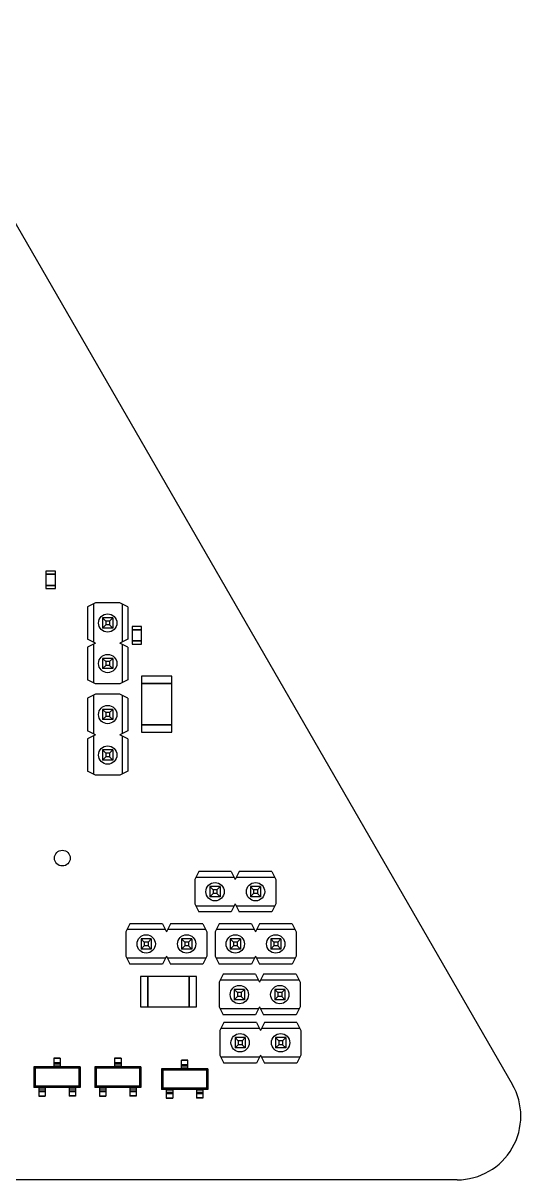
# Model space of a CAD drawing. Header units: millimetres. Extents: x 0 to 594, y 0 to 420.
# Drawn here: x 391.9 to 423.1, y 210.7 to 283.3 of the extents above; entities that cross this region are included whole.
import ezdxf

# ---------------------------------------------------------------- set-up
doc = ezdxf.new("R2010")
doc.units = ezdxf.units.MM
doc.header["$LTSCALE"] = 32.67
doc.layers.get('0').update_dxf_attribs({"linetype": 'CONTINUOUS'})

msp = doc.modelspace()

# ---------------------------------------------------------------- linework, layer by layer
at = {"color": 7, "linetype": 'CONTINUOUS'}
for p, q in [((384.156, 283.265), (422.578, 216.717)), ((393.92, 248.898), (393.321, 248.898)), ((393.321, 248.898), (393.321, 248.699)), ((393.92, 248.699), (393.92, 248.898)), ((393.321, 248.699), (393.92, 248.699)), ((393.92, 248.698), (393.321, 248.698)), ((393.321, 248.698), (393.321, 247.999)), ((393.92, 247.999), (393.92, 248.698)), ((393.321, 247.999), (393.92, 247.999)), ((393.92, 247.998), (393.321, 247.998)), ((393.321, 247.998), (393.321, 247.799)), ((393.321, 247.799), (393.92, 247.799)), ((393.92, 247.799), (393.92, 247.998)), ((396.432, 246.912), (395.932, 246.662)), ((396.302, 246.847), (396.302, 244.437)), ((397.972, 246.912), (396.432, 246.912)), ((398.472, 246.662), (397.972, 246.912)), ((398.102, 246.847), (398.102, 244.437)), ((395.932, 246.662), (395.932, 244.622)), ((397.522, 245.962), (396.882, 245.962)), ((397.082, 245.762), (396.882, 245.962)), ((396.882, 245.962), (396.882, 245.322)), ((397.522, 245.962), (397.322, 245.762)), ((397.522, 245.962), (397.522, 245.322)), ((398.472, 246.662), (398.472, 244.622)), ((397.082, 245.522), (396.882, 245.322)), ((397.522, 245.322), (396.882, 245.322)), ((397.322, 245.762), (397.082, 245.762)), ((397.082, 245.762), (397.082, 245.522)), ((397.322, 245.522), (397.082, 245.522)), ((397.322, 245.762), (397.322, 245.522)), ((397.522, 245.322), (397.322, 245.522)), ((399.331, 245.418), (398.732, 245.418)), ((398.732, 245.418), (398.732, 245.219)), ((398.732, 245.219), (399.331, 245.219)), ((399.331, 245.218), (398.732, 245.218)), ((398.732, 245.218), (398.732, 244.519)), ((399.331, 245.219), (399.331, 245.418)), ((399.331, 244.519), (399.331, 245.218)), ((396.432, 244.372), (395.932, 244.622)), ((398.472, 244.622), (397.972, 244.372)), ((398.732, 244.519), (399.331, 244.519)), ((399.331, 244.518), (398.732, 244.518)), ((398.732, 244.518), (398.732, 244.319)), ((399.331, 244.319), (399.331, 244.518)), ((396.432, 244.372), (395.932, 244.122)), ((395.932, 244.122), (395.932, 242.082)), ((396.302, 244.307), (396.302, 241.897)), ((398.472, 244.122), (397.972, 244.372)), ((398.102, 244.307), (398.102, 241.897)), ((398.472, 244.122), (398.472, 242.082)), ((398.732, 244.319), (399.331, 244.319)), ((397.522, 243.422), (396.882, 243.422)), ((397.082, 243.222), (396.882, 243.422)), ((396.882, 243.422), (396.882, 242.782)), ((397.322, 243.222), (397.082, 243.222)), ((397.082, 243.222), (397.082, 242.982)), ((397.522, 243.422), (397.322, 243.222)), ((397.322, 243.222), (397.322, 242.982)), ((397.522, 243.422), (397.522, 242.782)), ((397.082, 242.982), (396.882, 242.782)), ((397.522, 242.782), (396.882, 242.782)), ((397.322, 242.982), (397.082, 242.982)), ((397.522, 242.782), (397.322, 242.982)), ((396.432, 241.832), (395.932, 242.082)), ((397.972, 241.832), (396.432, 241.832)), ((398.472, 242.082), (397.972, 241.832)), ((401.225, 242.298), (399.326, 242.298)), ((399.326, 242.298), (399.326, 241.849)), ((399.326, 241.849), (401.225, 241.849)), ((401.225, 241.848), (399.326, 241.848)), ((399.326, 241.848), (399.326, 239.249)), ((401.225, 241.849), (401.225, 242.298)), ((401.225, 239.249), (401.225, 241.848)), ((396.432, 241.171), (395.932, 240.921)), ((395.932, 240.921), (395.932, 238.881)), ((396.302, 241.106), (396.302, 238.696)), ((397.972, 241.171), (396.432, 241.171)), ((398.472, 240.921), (397.972, 241.171)), ((398.102, 241.106), (398.102, 238.696)), ((398.472, 240.921), (398.472, 238.881)), ((397.522, 240.221), (396.882, 240.221)), ((397.082, 240.021), (396.882, 240.221)), ((396.882, 240.221), (396.882, 239.581)), ((397.522, 240.221), (397.322, 240.021)), ((397.522, 240.221), (397.522, 239.581)), ((397.082, 239.781), (396.882, 239.581)), ((397.522, 239.581), (396.882, 239.581)), ((397.322, 240.021), (397.082, 240.021)), ((397.082, 240.021), (397.082, 239.781)), ((397.322, 239.781), (397.082, 239.781)), ((397.322, 240.021), (397.322, 239.781)), ((397.522, 239.581), (397.322, 239.781)), ((396.432, 238.631), (395.932, 238.881)), ((398.472, 238.881), (397.972, 238.631)), ((399.326, 239.249), (401.225, 239.249)), ((401.225, 239.248), (399.326, 239.248)), ((399.326, 239.248), (399.326, 238.799)), ((399.326, 238.799), (401.225, 238.799)), ((401.225, 238.799), (401.225, 239.248)), ((396.432, 238.631), (395.932, 238.381)), ((395.932, 238.381), (395.932, 236.341)), ((396.302, 238.566), (396.302, 236.156)), ((398.472, 238.381), (397.972, 238.631)), ((398.102, 238.566), (398.102, 236.156)), ((398.472, 238.381), (398.472, 236.341)), ((397.522, 237.681), (396.882, 237.681)), ((397.082, 237.481), (396.882, 237.681)), ((396.882, 237.681), (396.882, 237.041)), ((397.082, 237.241), (396.882, 237.041)), ((397.322, 237.481), (397.082, 237.481)), ((397.082, 237.481), (397.082, 237.241)), ((397.322, 237.241), (397.082, 237.241)), ((397.522, 237.681), (397.322, 237.481)), ((397.322, 237.481), (397.322, 237.241)), ((397.522, 237.041), (397.322, 237.241)), ((397.522, 237.681), (397.522, 237.041)), ((397.522, 237.041), (396.882, 237.041)), ((396.432, 236.091), (395.932, 236.341)), ((397.972, 236.091), (396.432, 236.091)), ((398.472, 236.341), (397.972, 236.091)), ((402.913, 230.06), (402.663, 229.56)), ((404.953, 230.06), (402.913, 230.06)), ((404.953, 230.06), (405.203, 229.56)), ((405.453, 230.06), (405.203, 229.56)), ((407.493, 230.06), (405.453, 230.06)), ((407.493, 230.06), (407.743, 229.56)), ((402.663, 229.56), (402.663, 228.02)), ((405.138, 229.69), (402.728, 229.69)), ((407.678, 229.69), (405.268, 229.69)), ((407.743, 229.56), (407.743, 228.02)), ((404.253, 229.11), (403.613, 229.11)), ((403.813, 228.91), (403.613, 229.11)), ((403.613, 229.11), (403.613, 228.47)), ((403.813, 228.67), (403.613, 228.47)), ((404.053, 228.91), (403.813, 228.91)), ((403.813, 228.91), (403.813, 228.67)), ((404.053, 228.67), (403.813, 228.67)), ((404.253, 229.11), (404.053, 228.91)), ((404.053, 228.91), (404.053, 228.67)), ((404.253, 228.47), (404.053, 228.67)), ((404.253, 229.11), (404.253, 228.47)), ((406.793, 229.11), (406.153, 229.11)), ((406.353, 228.91), (406.153, 229.11)), ((406.153, 229.11), (406.153, 228.47)), ((406.353, 228.67), (406.153, 228.47)), ((406.593, 228.91), (406.353, 228.91)), ((406.353, 228.91), (406.353, 228.67)), ((406.593, 228.67), (406.353, 228.67)), ((406.793, 229.11), (406.593, 228.91)), ((406.593, 228.91), (406.593, 228.67)), ((406.793, 228.47), (406.593, 228.67)), ((406.793, 229.11), (406.793, 228.47)), ((402.663, 228.02), (402.913, 227.52)), ((405.138, 227.89), (402.728, 227.89)), ((404.253, 228.47), (403.613, 228.47)), ((405.203, 228.02), (404.953, 227.52)), ((405.203, 228.02), (405.453, 227.52)), ((407.678, 227.89), (405.268, 227.89)), ((406.793, 228.47), (406.153, 228.47)), ((407.743, 228.02), (407.493, 227.52)), ((404.953, 227.52), (402.913, 227.52)), ((407.493, 227.52), (405.453, 227.52)), ((398.595, 226.783), (398.345, 226.283)), ((400.82, 226.413), (398.41, 226.413)), ((400.635, 226.783), (398.595, 226.783)), ((400.635, 226.783), (400.885, 226.283)), ((401.135, 226.783), (400.885, 226.283)), ((403.36, 226.413), (400.95, 226.413)), ((403.175, 226.783), (401.135, 226.783)), ((403.175, 226.783), (403.425, 226.283)), ((404.183, 226.783), (403.933, 226.283)), ((406.408, 226.413), (403.998, 226.413)), ((406.223, 226.783), (404.183, 226.783)), ((406.223, 226.783), (406.473, 226.283)), ((406.723, 226.783), (406.473, 226.283)), ((408.948, 226.413), (406.538, 226.413)), ((408.763, 226.783), (406.723, 226.783)), ((408.763, 226.783), (409.013, 226.283)), ((398.345, 226.283), (398.345, 224.743)), ((399.935, 225.833), (399.295, 225.833)), ((399.495, 225.633), (399.295, 225.833)), ((399.295, 225.833), (399.295, 225.193)), ((399.735, 225.633), (399.495, 225.633)), ((399.495, 225.633), (399.495, 225.393)), ((399.935, 225.833), (399.735, 225.633)), ((399.735, 225.633), (399.735, 225.393)), ((399.935, 225.833), (399.935, 225.193)), ((402.475, 225.833), (401.835, 225.833)), ((402.035, 225.633), (401.835, 225.833)), ((401.835, 225.833), (401.835, 225.193)), ((402.275, 225.633), (402.035, 225.633)), ((402.035, 225.633), (402.035, 225.393)), ((402.475, 225.833), (402.275, 225.633)), ((402.275, 225.633), (402.275, 225.393)), ((402.475, 225.833), (402.475, 225.193)), ((403.425, 226.283), (403.425, 224.743)), ((403.933, 226.283), (403.933, 224.743)), ((405.523, 225.833), (404.883, 225.833)), ((405.083, 225.633), (404.883, 225.833)), ((404.883, 225.833), (404.883, 225.193)), ((405.323, 225.633), (405.083, 225.633)), ((405.083, 225.633), (405.083, 225.393)), ((405.523, 225.833), (405.323, 225.633)), ((405.323, 225.633), (405.323, 225.393)), ((405.523, 225.833), (405.523, 225.193)), ((408.063, 225.833), (407.423, 225.833)), ((407.623, 225.633), (407.423, 225.833)), ((407.423, 225.833), (407.423, 225.193)), ((407.863, 225.633), (407.623, 225.633)), ((407.623, 225.633), (407.623, 225.393)), ((408.063, 225.833), (407.863, 225.633)), ((407.863, 225.633), (407.863, 225.393)), ((408.063, 225.833), (408.063, 225.193)), ((409.013, 226.283), (409.013, 224.743)), ((399.495, 225.393), (399.295, 225.193)), ((399.935, 225.193), (399.295, 225.193)), ((399.735, 225.393), (399.495, 225.393)), ((399.935, 225.193), (399.735, 225.393)), ((402.035, 225.393), (401.835, 225.193)), ((402.475, 225.193), (401.835, 225.193)), ((402.275, 225.393), (402.035, 225.393)), ((402.475, 225.193), (402.275, 225.393)), ((405.083, 225.393), (404.883, 225.193)), ((405.523, 225.193), (404.883, 225.193)), ((405.323, 225.393), (405.083, 225.393)), ((405.523, 225.193), (405.323, 225.393)), ((407.623, 225.393), (407.423, 225.193)), ((408.063, 225.193), (407.423, 225.193)), ((407.863, 225.393), (407.623, 225.393)), ((408.063, 225.193), (407.863, 225.393)), ((398.345, 224.743), (398.595, 224.243)), ((400.82, 224.613), (398.41, 224.613)), ((400.635, 224.243), (398.595, 224.243)), ((400.885, 224.743), (400.635, 224.243)), ((400.885, 224.743), (401.135, 224.243)), ((403.36, 224.613), (400.95, 224.613)), ((403.175, 224.243), (401.135, 224.243)), ((403.425, 224.743), (403.175, 224.243)), ((403.933, 224.743), (404.183, 224.243)), ((406.408, 224.613), (403.998, 224.613)), ((406.223, 224.243), (404.183, 224.243)), ((406.473, 224.743), (406.223, 224.243)), ((406.473, 224.743), (406.723, 224.243)), ((408.948, 224.613), (406.538, 224.613)), ((408.763, 224.243), (406.723, 224.243)), ((409.013, 224.743), (408.763, 224.243)), ((399.712, 223.466), (399.263, 223.466)), ((399.263, 223.466), (399.263, 221.567)), ((399.712, 221.567), (399.712, 223.466)), ((402.312, 223.466), (399.713, 223.466)), ((399.713, 223.466), (399.713, 221.567)), ((402.312, 221.567), (402.312, 223.466)), ((402.762, 223.466), (402.313, 223.466)), ((402.313, 223.466), (402.313, 221.567)), ((402.762, 221.567), (402.762, 223.466)), ((404.437, 223.608), (404.187, 223.108)), ((406.477, 223.608), (404.437, 223.608)), ((406.477, 223.608), (406.727, 223.108)), ((406.977, 223.608), (406.727, 223.108)), ((409.017, 223.608), (406.977, 223.608)), ((409.017, 223.608), (409.267, 223.108)), ((404.187, 223.108), (404.187, 221.568)), ((406.662, 223.238), (404.252, 223.238)), ((409.202, 223.238), (406.792, 223.238)), ((409.267, 223.108), (409.267, 221.568)), ((405.777, 222.658), (405.137, 222.658)), ((405.337, 222.458), (405.137, 222.658)), ((405.137, 222.658), (405.137, 222.018)), ((405.337, 222.218), (405.137, 222.018)), ((405.777, 222.018), (405.137, 222.018)), ((405.577, 222.458), (405.337, 222.458)), ((405.337, 222.458), (405.337, 222.218)), ((405.577, 222.218), (405.337, 222.218)), ((405.777, 222.658), (405.577, 222.458)), ((405.577, 222.458), (405.577, 222.218)), ((405.777, 222.018), (405.577, 222.218)), ((405.777, 222.658), (405.777, 222.018)), ((408.317, 222.658), (407.677, 222.658)), ((407.877, 222.458), (407.677, 222.658)), ((407.677, 222.658), (407.677, 222.018)), ((407.877, 222.218), (407.677, 222.018)), ((408.317, 222.018), (407.677, 222.018)), ((408.117, 222.458), (407.877, 222.458)), ((407.877, 222.458), (407.877, 222.218)), ((408.117, 222.218), (407.877, 222.218)), ((408.317, 222.658), (408.117, 222.458)), ((408.117, 222.458), (408.117, 222.218)), ((408.317, 222.018), (408.117, 222.218)), ((408.317, 222.658), (408.317, 222.018)), ((399.263, 221.567), (399.712, 221.567)), ((399.713, 221.567), (402.312, 221.567)), ((402.313, 221.567), (402.762, 221.567)), ((404.187, 221.568), (404.437, 221.068)), ((406.662, 221.438), (404.252, 221.438)), ((406.727, 221.568), (406.477, 221.068)), ((406.727, 221.568), (406.977, 221.068)), ((409.202, 221.438), (406.792, 221.438)), ((409.267, 221.568), (409.017, 221.068)), ((404.488, 220.586), (404.238, 220.086)), ((406.477, 221.068), (404.437, 221.068)), ((406.528, 220.586), (404.488, 220.586)), ((406.528, 220.586), (406.778, 220.086)), ((407.028, 220.586), (406.778, 220.086)), ((409.017, 221.068), (406.977, 221.068)), ((409.068, 220.586), (407.028, 220.586)), ((409.068, 220.586), (409.318, 220.086)), ((404.238, 220.086), (404.238, 218.546)), ((406.713, 220.216), (404.303, 220.216)), ((409.253, 220.216), (406.843, 220.216)), ((409.318, 220.086), (409.318, 218.546)), ((405.828, 219.636), (405.188, 219.636)), ((405.388, 219.436), (405.188, 219.636)), ((405.188, 219.636), (405.188, 218.996)), ((405.388, 219.196), (405.188, 218.996)), ((405.628, 219.436), (405.388, 219.436)), ((405.388, 219.436), (405.388, 219.196)), ((405.628, 219.196), (405.388, 219.196)), ((405.828, 219.636), (405.628, 219.436)), ((405.628, 219.436), (405.628, 219.196)), ((405.828, 218.996), (405.628, 219.196)), ((405.828, 219.636), (405.828, 218.996)), ((408.368, 219.636), (407.728, 219.636)), ((407.928, 219.436), (407.728, 219.636)), ((407.728, 219.636), (407.728, 218.996)), ((407.928, 219.196), (407.728, 218.996)), ((408.168, 219.436), (407.928, 219.436)), ((407.928, 219.436), (407.928, 219.196)), ((408.168, 219.196), (407.928, 219.196)), ((408.368, 219.636), (408.168, 219.436)), ((408.168, 219.436), (408.168, 219.196)), ((408.368, 218.996), (408.168, 219.196)), ((408.368, 219.636), (408.368, 218.996)), ((404.238, 218.546), (404.488, 218.046)), ((406.713, 218.416), (404.303, 218.416)), ((405.828, 218.996), (405.188, 218.996)), ((406.778, 218.546), (406.528, 218.046)), ((406.778, 218.546), (407.028, 218.046)), ((409.253, 218.416), (406.843, 218.416)), ((408.368, 218.996), (407.728, 218.996)), ((409.318, 218.546), (409.068, 218.046)), ((393.827, 217.807), (392.577, 217.807)), ((392.661, 217.723), (392.577, 217.807)), ((392.577, 217.807), (392.577, 216.507)), ((395.394, 217.723), (392.661, 217.723)), ((392.661, 217.723), (392.661, 216.59)), ((393.827, 217.807), (393.827, 217.794)), ((394.227, 217.794), (393.827, 217.794)), ((395.477, 217.807), (394.227, 217.807)), ((394.227, 217.807), (394.227, 217.794)), ((395.477, 217.807), (395.394, 217.723)), ((395.394, 217.723), (395.394, 216.59)), ((395.477, 217.807), (395.477, 216.507)), ((397.637, 217.807), (396.387, 217.807)), ((396.471, 217.723), (396.387, 217.807)), ((396.387, 217.807), (396.387, 216.507)), ((399.204, 217.723), (396.471, 217.723)), ((396.471, 217.723), (396.471, 216.59)), ((397.637, 217.807), (397.637, 217.794)), ((398.037, 217.794), (397.637, 217.794)), ((399.287, 217.807), (398.037, 217.807)), ((398.037, 217.807), (398.037, 217.794)), ((399.287, 217.807), (399.204, 217.723)), ((399.204, 217.723), (399.204, 216.59)), ((399.287, 217.807), (399.287, 216.507)), ((401.828, 217.68), (400.578, 217.68)), ((400.662, 217.596), (400.578, 217.68)), ((400.578, 217.68), (400.578, 216.38)), ((401.828, 217.68), (401.828, 217.667)), ((402.228, 217.667), (401.828, 217.667)), ((403.478, 217.68), (402.228, 217.68)), ((402.228, 217.68), (402.228, 217.667)), ((403.478, 217.68), (403.395, 217.596)), ((403.478, 217.68), (403.478, 216.38)), ((406.528, 218.046), (404.488, 218.046)), ((409.068, 218.046), (407.028, 218.046)), ((403.395, 217.596), (400.662, 217.596)), ((400.662, 217.596), (400.662, 216.463)), ((403.395, 217.596), (403.395, 216.463)), ((392.661, 216.59), (392.577, 216.507)), ((392.877, 216.507), (392.577, 216.507)), ((395.394, 216.59), (392.661, 216.59)), ((393.277, 216.519), (392.877, 216.519)), ((392.877, 216.519), (392.877, 216.507)), ((393.277, 216.519), (393.277, 216.507)), ((394.777, 216.507), (393.277, 216.507)), ((395.177, 216.519), (394.777, 216.519)), ((394.777, 216.519), (394.777, 216.507)), ((395.177, 216.519), (395.177, 216.507)), ((395.477, 216.507), (395.177, 216.507)), ((395.477, 216.507), (395.394, 216.59)), ((396.471, 216.59), (396.387, 216.507)), ((396.687, 216.507), (396.387, 216.507)), ((399.204, 216.59), (396.471, 216.59)), ((397.087, 216.519), (396.687, 216.519)), ((396.687, 216.519), (396.687, 216.507)), ((397.087, 216.519), (397.087, 216.507)), ((398.587, 216.507), (397.087, 216.507)), ((398.987, 216.519), (398.587, 216.519)), ((398.587, 216.519), (398.587, 216.507)), ((398.987, 216.519), (398.987, 216.507)), ((399.287, 216.507), (398.987, 216.507)), ((399.287, 216.507), (399.204, 216.59)), ((400.662, 216.463), (400.578, 216.38)), ((400.878, 216.38), (400.578, 216.38)), ((403.395, 216.463), (400.662, 216.463)), ((401.278, 216.392), (400.878, 216.392)), ((400.878, 216.392), (400.878, 216.38)), ((401.278, 216.392), (401.278, 216.38)), ((402.778, 216.38), (401.278, 216.38)), ((403.178, 216.392), (402.778, 216.392)), ((402.778, 216.392), (402.778, 216.38)), ((403.178, 216.392), (403.178, 216.38)), ((403.478, 216.38), (403.178, 216.38)), ((403.478, 216.38), (403.395, 216.463)), ((419.114, 210.717), (342.271, 210.717))]:
    msp.add_line(p, q, dxfattribs=at)
at = {"color": 6, "linetype": 'CONTINUOUS'}
for p, q in [((394.227, 218.342), (393.827, 218.342)), ((393.827, 218.342), (393.827, 217.807)), ((394.227, 218.332), (393.827, 218.332)), ((393.827, 218.075), (394.227, 218.075)), ((393.827, 218.074), (394.227, 218.074)), ((394.227, 217.982), (393.827, 217.982)), ((394.227, 217.842), (393.827, 217.842)), ((394.227, 218.342), (394.227, 217.807)), ((398.037, 218.342), (397.637, 218.342)), ((397.637, 218.342), (397.637, 217.807)), ((398.037, 218.332), (397.637, 218.332)), ((397.637, 218.075), (398.037, 218.075)), ((397.637, 218.074), (398.037, 218.074)), ((398.037, 217.982), (397.637, 217.982)), ((398.037, 217.842), (397.637, 217.842)), ((398.037, 218.342), (398.037, 217.807)), ((402.228, 218.215), (401.828, 218.215)), ((401.828, 217.68), (401.828, 218.215)), ((402.228, 218.205), (401.828, 218.205)), ((401.828, 217.948), (402.228, 217.948)), ((401.828, 217.947), (402.228, 217.947)), ((402.228, 217.855), (401.828, 217.855)), ((402.228, 217.715), (401.828, 217.715)), ((402.228, 217.68), (402.228, 218.215)), ((392.877, 216.507), (392.877, 215.972)), ((393.277, 216.472), (392.877, 216.472)), ((393.277, 216.332), (392.877, 216.332)), ((393.277, 216.239), (392.877, 216.239)), ((393.277, 216.239), (392.877, 216.239)), ((393.277, 216.507), (393.277, 215.972)), ((394.777, 216.507), (394.777, 215.972)), ((395.177, 216.472), (394.777, 216.472)), ((395.177, 216.332), (394.777, 216.332)), ((395.177, 216.239), (394.777, 216.239)), ((395.177, 216.239), (394.777, 216.239)), ((395.177, 216.507), (395.177, 215.972)), ((396.687, 216.507), (396.687, 215.972)), ((397.087, 216.472), (396.687, 216.472)), ((397.087, 216.332), (396.687, 216.332)), ((397.087, 216.239), (396.687, 216.239)), ((397.087, 216.239), (396.687, 216.239)), ((397.087, 216.507), (397.087, 215.972)), ((398.587, 216.507), (398.587, 215.972)), ((398.987, 216.472), (398.587, 216.472)), ((398.987, 216.332), (398.587, 216.332)), ((398.987, 216.239), (398.587, 216.239)), ((398.987, 216.239), (398.587, 216.239)), ((398.987, 216.507), (398.987, 215.972)), ((400.878, 216.38), (400.878, 215.845)), ((401.278, 216.345), (400.878, 216.345)), ((401.278, 216.205), (400.878, 216.205)), ((401.278, 216.38), (401.278, 215.845)), ((402.778, 216.38), (402.778, 215.845)), ((403.178, 216.345), (402.778, 216.345)), ((403.178, 216.205), (402.778, 216.205)), ((403.178, 216.38), (403.178, 215.845)), ((392.877, 215.981), (393.277, 215.981)), ((392.877, 215.972), (393.277, 215.972)), ((395.177, 215.981), (394.777, 215.981)), ((395.177, 215.972), (394.777, 215.972)), ((396.687, 215.981), (397.087, 215.981)), ((396.687, 215.972), (397.087, 215.972)), ((398.987, 215.981), (398.587, 215.981)), ((398.987, 215.972), (398.587, 215.972)), ((401.278, 216.112), (400.878, 216.112)), ((401.278, 216.112), (400.878, 216.112)), ((400.878, 215.854), (401.278, 215.854)), ((400.878, 215.845), (401.278, 215.845)), ((403.178, 216.112), (402.778, 216.112)), ((403.178, 216.112), (402.778, 216.112)), ((403.178, 215.854), (402.778, 215.854)), ((403.178, 215.845), (402.778, 215.845))]:
    msp.add_line(p, q, dxfattribs=at)
at = {"color": 7, "linetype": 'CONTINUOUS'}
for centre, radius in [((397.202, 245.642), 0.575), ((397.202, 243.102), 0.575), ((397.202, 239.901), 0.575), ((397.202, 237.361), 0.575), ((394.358, 230.898), 0.495), ((403.933, 228.79), 0.575), ((406.473, 228.79), 0.575), ((399.615, 225.514), 0.575), ((402.155, 225.514), 0.575), ((405.203, 225.514), 0.575), ((407.743, 225.514), 0.575), ((405.457, 222.339), 0.575), ((407.997, 222.339), 0.575), ((405.508, 219.316), 0.575), ((408.048, 219.316), 0.575)]:
    msp.add_circle(centre, radius, dxfattribs=at)
msp.add_arc((419.114, 214.717), 4, 270, 30, dxfattribs=at)

doc.saveas('drawing.dxf')
